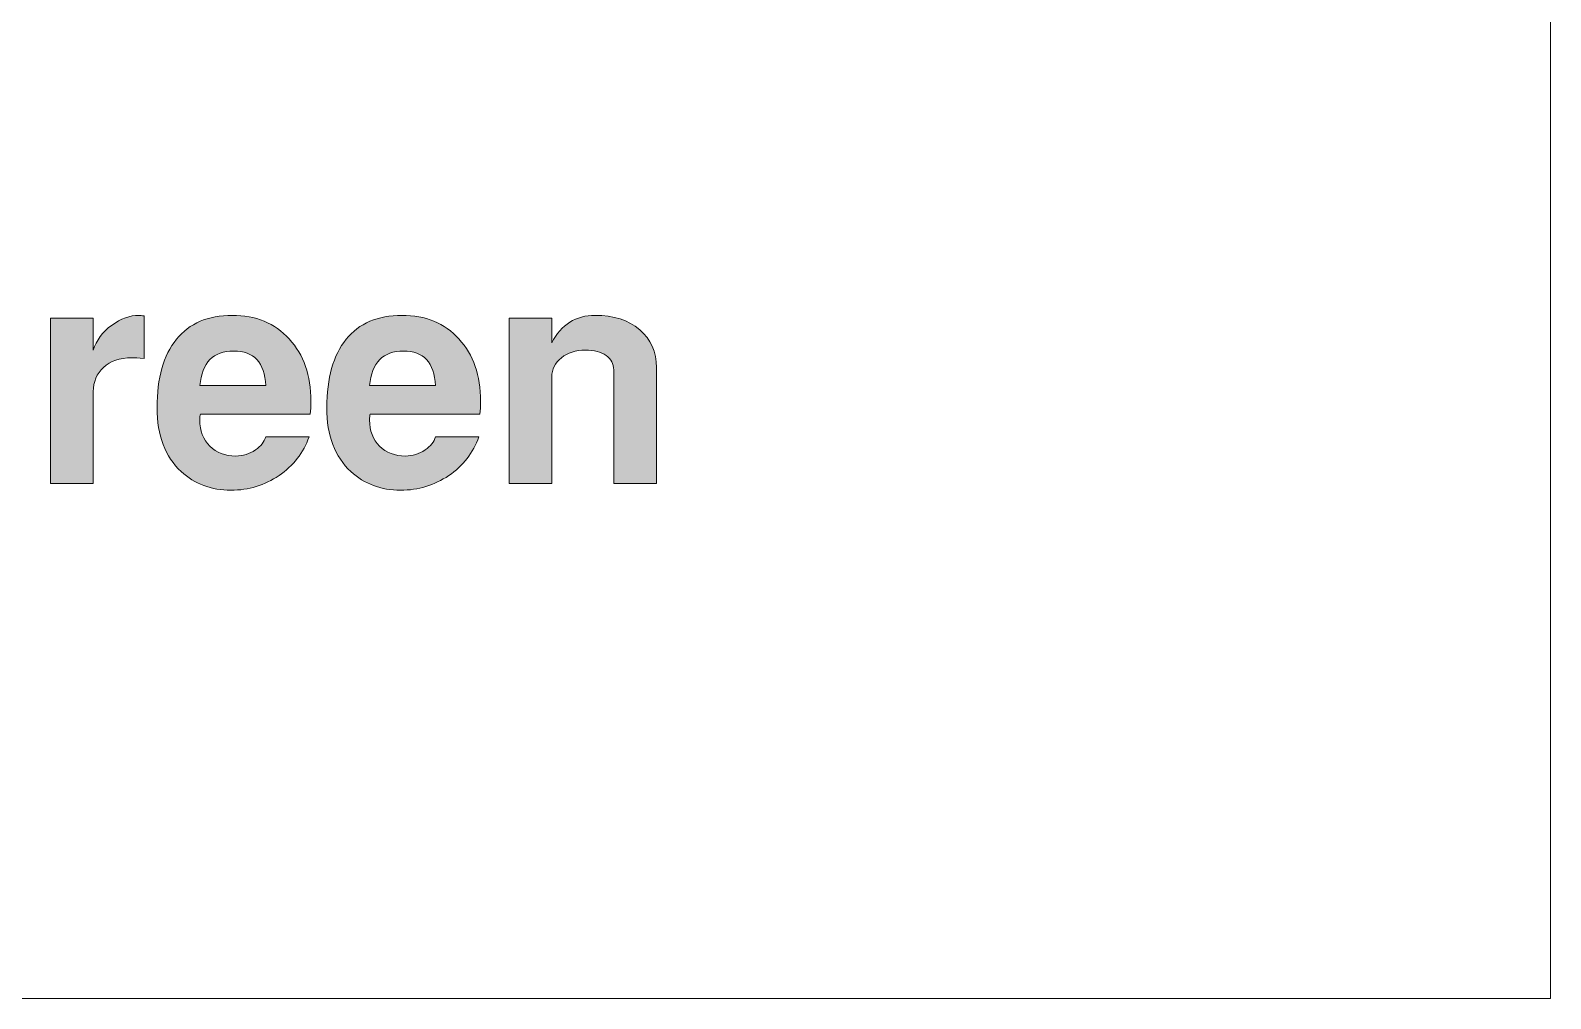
# Model space of a CAD drawing. Header units: inches. Extents: x 0.74 to 7.95, y -5.44 to -0.45.
# Drawn here: x 3.258 to 4.088, y -4.889 to -4.36 of the extents above; entities that cross this region are included whole.
import ezdxf

# ---------------------------------------------------------------- set-up
doc = ezdxf.new("R2010")
doc.units = ezdxf.units.IN
doc.header["$MEASUREMENT"] = 0
doc.layers.add('Layer 1', color=7, linetype='Continuous')

# ---------------------------------------------------------------- blocks, each defined once
blk = doc.blocks.new('block 26')
at = {"layer": 'Layer 1', "true_color": 0xed1f24}
h = blk.add_hatch(color=240, dxfattribs=at)
h.dxf.hatch_style = 2
edge = h.paths.add_edge_path()
edge.add_spline(control_points=[(3.32025, -4.53956), (3.31714, -4.53923), (3.31486, -4.53907), (3.31342, -4.53907), (3.30686, -4.53907), (3.30172, -4.54082), (3.298, -4.54432), (3.29428, -4.54782), (3.29242, -4.55223), (3.29242, -4.55757), (3.29242, -4.55757), (3.29242, -4.60773), (3.29242, -4.60773), (3.29242, -4.60773), (3.26908, -4.60773), (3.26908, -4.60773), (3.26908, -4.60773), (3.26908, -4.5174), (3.26908, -4.5174), (3.26908, -4.5174), (3.29242, -4.5174), (3.29242, -4.5174), (3.29242, -4.5174), (3.29242, -4.5349), (3.29242, -4.5349), (3.29409, -4.52957), (3.29742, -4.52507), (3.30242, -4.5214), (3.30742, -4.51773), (3.31242, -4.5159), (3.31742, -4.5159), (3.31797, -4.5159), (3.31892, -4.51601), (3.32025, -4.51624), (3.32025, -4.51624), (3.32025, -4.53956), (3.32025, -4.53956)], knot_values=[0, 0, 0, 0, 1, 1, 1, 2, 2, 2, 3, 3, 3, 4, 4, 4, 5, 5, 5, 6, 6, 6, 7, 7, 7, 8, 8, 8, 9, 9, 9, 10, 10, 10, 11, 11, 11, 12, 12, 12, 12], degree=3, periodic=1)
h = blk.add_hatch(color=240, dxfattribs=at)
h.dxf.hatch_style = 2
edge = h.paths.add_edge_path()
edge.add_spline(control_points=[(3.41125, -4.56273), (3.41125, -4.5654), (3.41109, -4.56779), (3.41075, -4.5699), (3.41075, -4.5699), (3.35092, -4.5699), (3.35092, -4.5699), (3.35069, -4.57057), (3.35059, -4.57162), (3.35059, -4.57307), (3.35059, -4.57896), (3.3524, -4.58371), (3.35603, -4.58731), (3.35967, -4.59093), (3.3644, -4.59273), (3.37024, -4.59273), (3.37409, -4.59273), (3.37767, -4.59163), (3.38097, -4.5894), (3.38395, -4.58729), (3.38582, -4.5849), (3.38658, -4.58223), (3.38658, -4.58223), (3.41025, -4.58223), (3.41025, -4.58223), (3.40714, -4.59101), (3.40167, -4.59807), (3.39383, -4.6034), (3.386, -4.60873), (3.37725, -4.6114), (3.36759, -4.6114), (3.3568, -4.6114), (3.34775, -4.60801), (3.34042, -4.60124), (3.33164, -4.59313), (3.32725, -4.58152), (3.32725, -4.5664), (3.32725, -4.55018), (3.33078, -4.53771), (3.33784, -4.52898), (3.34489, -4.52026), (3.35503, -4.5159), (3.36825, -4.5159), (3.38114, -4.5159), (3.39153, -4.52021), (3.39942, -4.52882), (3.40731, -4.53743), (3.41125, -4.54873), (3.41125, -4.56273)], knot_values=[0, 0, 0, 0, 1, 1, 1, 2, 2, 2, 3, 3, 3, 4, 4, 4, 5, 5, 5, 6, 6, 6, 7, 7, 7, 8, 8, 8, 9, 9, 9, 10, 10, 10, 11, 11, 11, 12, 12, 12, 13, 13, 13, 14, 14, 14, 15, 15, 15, 16, 16, 16, 16], degree=3, periodic=1)
edge = h.paths.add_edge_path()
edge.add_spline(control_points=[(3.38658, -4.55423), (3.38591, -4.54168), (3.38008, -4.5354), (3.36909, -4.5354), (3.35798, -4.5354), (3.35182, -4.54168), (3.35059, -4.55423), (3.35059, -4.55423), (3.38658, -4.55423), (3.38658, -4.55423)], knot_values=[0, 0, 0, 0, 1, 1, 1, 2, 2, 2, 3, 3, 3, 3], degree=3, periodic=1)
h = blk.add_hatch(color=240, dxfattribs=at)
h.dxf.hatch_style = 2
edge = h.paths.add_edge_path()
edge.add_spline(control_points=[(3.50392, -4.56273), (3.50392, -4.5654), (3.50375, -4.56779), (3.50342, -4.5699), (3.50342, -4.5699), (3.44358, -4.5699), (3.44358, -4.5699), (3.44336, -4.57057), (3.44325, -4.57162), (3.44325, -4.57307), (3.44325, -4.57896), (3.44507, -4.58371), (3.4487, -4.58731), (3.45233, -4.59093), (3.45707, -4.59273), (3.4629, -4.59273), (3.46676, -4.59273), (3.47033, -4.59163), (3.47363, -4.5894), (3.47661, -4.58729), (3.47848, -4.5849), (3.47925, -4.58223), (3.47925, -4.58223), (3.50292, -4.58223), (3.50292, -4.58223), (3.4998, -4.59101), (3.49433, -4.59807), (3.4865, -4.6034), (3.47866, -4.60873), (3.46992, -4.6114), (3.46025, -4.6114), (3.44947, -4.6114), (3.44042, -4.60801), (3.43309, -4.60124), (3.4243, -4.59313), (3.41992, -4.58152), (3.41992, -4.5664), (3.41992, -4.55018), (3.42344, -4.53771), (3.4305, -4.52898), (3.43755, -4.52026), (3.44769, -4.5159), (3.46092, -4.5159), (3.4738, -4.5159), (3.48419, -4.52021), (3.49209, -4.52882), (3.49997, -4.53743), (3.50392, -4.54873), (3.50392, -4.56273)], knot_values=[0, 0, 0, 0, 1, 1, 1, 2, 2, 2, 3, 3, 3, 4, 4, 4, 5, 5, 5, 6, 6, 6, 7, 7, 7, 8, 8, 8, 9, 9, 9, 10, 10, 10, 11, 11, 11, 12, 12, 12, 13, 13, 13, 14, 14, 14, 15, 15, 15, 16, 16, 16, 16], degree=3, periodic=1)
edge = h.paths.add_edge_path()
edge.add_spline(control_points=[(3.47925, -4.55423), (3.47858, -4.54168), (3.47274, -4.5354), (3.46176, -4.5354), (3.45065, -4.5354), (3.44449, -4.54168), (3.44325, -4.55423), (3.44325, -4.55423), (3.47925, -4.55423), (3.47925, -4.55423)], knot_values=[0, 0, 0, 0, 1, 1, 1, 2, 2, 2, 3, 3, 3, 3], degree=3, periodic=1)
h = blk.add_hatch(color=240, dxfattribs=at)
h.dxf.hatch_style = 2
edge = h.paths.add_edge_path()
edge.add_spline(control_points=[(3.59991, -4.60773), (3.59991, -4.60773), (3.57658, -4.60773), (3.57658, -4.60773), (3.57658, -4.60773), (3.57658, -4.54574), (3.57658, -4.54574), (3.57658, -4.5424), (3.57519, -4.53976), (3.57241, -4.53781), (3.56963, -4.53588), (3.56586, -4.5349), (3.56108, -4.5349), (3.55586, -4.5349), (3.5515, -4.53629), (3.548, -4.53907), (3.5445, -4.54184), (3.54275, -4.54535), (3.54275, -4.54957), (3.54275, -4.54957), (3.54275, -4.60773), (3.54275, -4.60773), (3.54275, -4.60773), (3.51942, -4.60773), (3.51942, -4.60773), (3.51942, -4.60773), (3.51942, -4.5174), (3.51942, -4.5174), (3.51942, -4.5174), (3.54275, -4.5174), (3.54275, -4.5174), (3.54275, -4.5174), (3.54275, -4.5309), (3.54275, -4.5309), (3.54797, -4.5209), (3.55586, -4.5159), (3.56641, -4.5159), (3.57652, -4.5159), (3.58464, -4.51851), (3.59075, -4.52374), (3.59686, -4.52896), (3.59991, -4.53585), (3.59991, -4.5444), (3.59991, -4.5444), (3.59991, -4.60773), (3.59991, -4.60773)], knot_values=[0, 0, 0, 0, 1, 1, 1, 2, 2, 2, 3, 3, 3, 4, 4, 4, 5, 5, 5, 6, 6, 6, 7, 7, 7, 8, 8, 8, 9, 9, 9, 10, 10, 10, 11, 11, 11, 12, 12, 12, 13, 13, 13, 14, 14, 14, 15, 15, 15, 15], degree=3, periodic=1)
at = {"layer": 'Layer 1', "lineweight": 0}
for points, knots in [([(3.32025, -4.53956), (3.31714, -4.53923), (3.31486, -4.53907), (3.31342, -4.53907), (3.30686, -4.53907), (3.30172, -4.54082), (3.298, -4.54432), (3.29428, -4.54782), (3.29242, -4.55223), (3.29242, -4.55757), (3.29242, -4.55757), (3.29242, -4.60773), (3.29242, -4.60773), (3.29242, -4.60773), (3.26908, -4.60773), (3.26908, -4.60773), (3.26908, -4.60773), (3.26908, -4.5174), (3.26908, -4.5174), (3.26908, -4.5174), (3.29242, -4.5174), (3.29242, -4.5174), (3.29242, -4.5174), (3.29242, -4.5349), (3.29242, -4.5349), (3.29409, -4.52957), (3.29742, -4.52507), (3.30242, -4.5214), (3.30742, -4.51773), (3.31242, -4.5159), (3.31742, -4.5159), (3.31797, -4.5159), (3.31892, -4.51601), (3.32025, -4.51624), (3.32025, -4.51624), (3.32025, -4.53956), (3.32025, -4.53956)], [0, 0, 0, 0, 1, 1, 1, 2, 2, 2, 3, 3, 3, 4, 4, 4, 5, 5, 5, 6, 6, 6, 7, 7, 7, 8, 8, 8, 9, 9, 9, 10, 10, 10, 11, 11, 11, 12, 12, 12, 12]), ([(3.41125, -4.56273), (3.41125, -4.5654), (3.41109, -4.56779), (3.41075, -4.5699), (3.41075, -4.5699), (3.35092, -4.5699), (3.35092, -4.5699), (3.35069, -4.57057), (3.35059, -4.57162), (3.35059, -4.57307), (3.35059, -4.57896), (3.3524, -4.58371), (3.35603, -4.58731), (3.35967, -4.59093), (3.3644, -4.59273), (3.37024, -4.59273), (3.37409, -4.59273), (3.37767, -4.59163), (3.38097, -4.5894), (3.38395, -4.58729), (3.38582, -4.5849), (3.38658, -4.58223), (3.38658, -4.58223), (3.41025, -4.58223), (3.41025, -4.58223), (3.40714, -4.59101), (3.40167, -4.59807), (3.39383, -4.6034), (3.386, -4.60873), (3.37725, -4.6114), (3.36759, -4.6114), (3.3568, -4.6114), (3.34775, -4.60801), (3.34042, -4.60124), (3.33164, -4.59313), (3.32725, -4.58152), (3.32725, -4.5664), (3.32725, -4.55018), (3.33078, -4.53771), (3.33784, -4.52898), (3.34489, -4.52026), (3.35503, -4.5159), (3.36825, -4.5159), (3.38114, -4.5159), (3.39153, -4.52021), (3.39942, -4.52882), (3.40731, -4.53743), (3.41125, -4.54873), (3.41125, -4.56273)], [0, 0, 0, 0, 1, 1, 1, 2, 2, 2, 3, 3, 3, 4, 4, 4, 5, 5, 5, 6, 6, 6, 7, 7, 7, 8, 8, 8, 9, 9, 9, 10, 10, 10, 11, 11, 11, 12, 12, 12, 13, 13, 13, 14, 14, 14, 15, 15, 15, 16, 16, 16, 16]), ([(3.50392, -4.56273), (3.50392, -4.5654), (3.50375, -4.56779), (3.50342, -4.5699), (3.50342, -4.5699), (3.44358, -4.5699), (3.44358, -4.5699), (3.44336, -4.57057), (3.44325, -4.57162), (3.44325, -4.57307), (3.44325, -4.57896), (3.44507, -4.58371), (3.4487, -4.58731), (3.45233, -4.59093), (3.45707, -4.59273), (3.4629, -4.59273), (3.46676, -4.59273), (3.47033, -4.59163), (3.47363, -4.5894), (3.47661, -4.58729), (3.47848, -4.5849), (3.47925, -4.58223), (3.47925, -4.58223), (3.50292, -4.58223), (3.50292, -4.58223), (3.4998, -4.59101), (3.49433, -4.59807), (3.4865, -4.6034), (3.47866, -4.60873), (3.46992, -4.6114), (3.46025, -4.6114), (3.44947, -4.6114), (3.44042, -4.60801), (3.43309, -4.60124), (3.4243, -4.59313), (3.41992, -4.58152), (3.41992, -4.5664), (3.41992, -4.55018), (3.42344, -4.53771), (3.4305, -4.52898), (3.43755, -4.52026), (3.44769, -4.5159), (3.46092, -4.5159), (3.4738, -4.5159), (3.48419, -4.52021), (3.49209, -4.52882), (3.49997, -4.53743), (3.50392, -4.54873), (3.50392, -4.56273)], [0, 0, 0, 0, 1, 1, 1, 2, 2, 2, 3, 3, 3, 4, 4, 4, 5, 5, 5, 6, 6, 6, 7, 7, 7, 8, 8, 8, 9, 9, 9, 10, 10, 10, 11, 11, 11, 12, 12, 12, 13, 13, 13, 14, 14, 14, 15, 15, 15, 16, 16, 16, 16]), ([(3.59991, -4.60773), (3.59991, -4.60773), (3.57658, -4.60773), (3.57658, -4.60773), (3.57658, -4.60773), (3.57658, -4.54574), (3.57658, -4.54574), (3.57658, -4.5424), (3.57519, -4.53976), (3.57241, -4.53781), (3.56963, -4.53588), (3.56586, -4.5349), (3.56108, -4.5349), (3.55586, -4.5349), (3.5515, -4.53629), (3.548, -4.53907), (3.5445, -4.54184), (3.54275, -4.54535), (3.54275, -4.54957), (3.54275, -4.54957), (3.54275, -4.60773), (3.54275, -4.60773), (3.54275, -4.60773), (3.51942, -4.60773), (3.51942, -4.60773), (3.51942, -4.60773), (3.51942, -4.5174), (3.51942, -4.5174), (3.51942, -4.5174), (3.54275, -4.5174), (3.54275, -4.5174), (3.54275, -4.5174), (3.54275, -4.5309), (3.54275, -4.5309), (3.54797, -4.5209), (3.55586, -4.5159), (3.56641, -4.5159), (3.57652, -4.5159), (3.58464, -4.51851), (3.59075, -4.52374), (3.59686, -4.52896), (3.59991, -4.53585), (3.59991, -4.5444), (3.59991, -4.5444), (3.59991, -4.60773), (3.59991, -4.60773)], [0, 0, 0, 0, 1, 1, 1, 2, 2, 2, 3, 3, 3, 4, 4, 4, 5, 5, 5, 6, 6, 6, 7, 7, 7, 8, 8, 8, 9, 9, 9, 10, 10, 10, 11, 11, 11, 12, 12, 12, 13, 13, 13, 14, 14, 14, 15, 15, 15, 15]), ([(3.38658, -4.55423), (3.38591, -4.54168), (3.38008, -4.5354), (3.36909, -4.5354), (3.35798, -4.5354), (3.35182, -4.54168), (3.35059, -4.55423), (3.35059, -4.55423), (3.38658, -4.55423), (3.38658, -4.55423)], [0, 0, 0, 0, 1, 1, 1, 2, 2, 2, 3, 3, 3, 3]), ([(3.47925, -4.55423), (3.47858, -4.54168), (3.47274, -4.5354), (3.46176, -4.5354), (3.45065, -4.5354), (3.44449, -4.54168), (3.44325, -4.55423), (3.44325, -4.55423), (3.47925, -4.55423), (3.47925, -4.55423)], [0, 0, 0, 0, 1, 1, 1, 2, 2, 2, 3, 3, 3, 3])]:
    blk.add_open_spline(points, degree=3, knots=knots, dxfattribs=at)
blk = doc.blocks.new('block 24')
at = {"layer": 'Layer 1'}
blk.add_blockref('block 26', (0, 0), dxfattribs=at)
blk = doc.blocks.new('block 23')
at = {"layer": 'Layer 1'}
blk.add_blockref('block 24', (0, 0), dxfattribs=at)
blk = doc.blocks.new('block 2')
at = {"layer": 'Layer 1', "color": 250, "lineweight": 5, "true_color": 0x221f1f}
blk.add_lwpolyline([(4.08813, -4.88904), (0.744, -4.88904), (0.744, -0.45154), (4.08813, -0.45154), (4.08813, -4.88904)], dxfattribs=at)
at = {"layer": 'Layer 1'}
blk.add_blockref('block 23', (0, 0), dxfattribs=at)

msp = doc.modelspace()

# ---------------------------------------------------------------- block references
at = {"layer": 'Layer 1'}
msp.add_blockref('block 2', (0, 0), dxfattribs=at)

doc.saveas('drawing.dxf')
